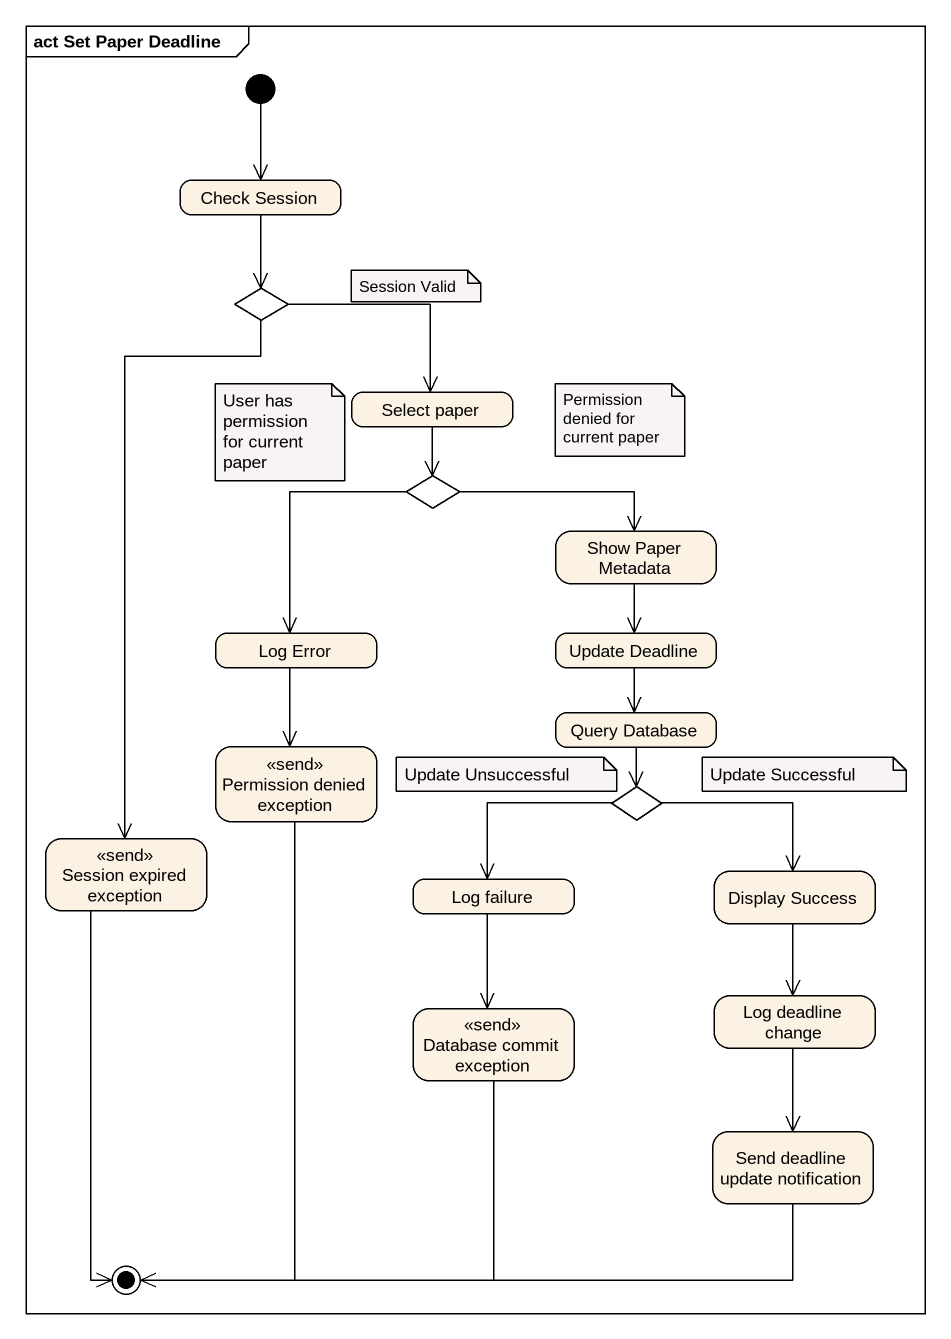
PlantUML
@startuml
mainframe act Set Paper Deadline
hide empty description
state "Check Session" as Check_Session
state choice1 <<choice>>
state "Select paper" as Select_paper
state choice2 <<choice>>
state "Show Paper Metadata" as Show_Paper_Metadata
state "Log Error" as Log_Error
state "Update Deadline" as Update_Deadline
state "Permission denied exception" as Permission_denied_exception <<send>>
state "Query Database" as Query_Database
state choice3 <<choice>>
state "Session expired exception" as Session_expired_exception <<send>>
state "Log failure" as Log_failure
state "Display Success" as Display_Success
state "Database commit exception" as Database_commit_exception <<send>>
state "Log deadline change" as Log_deadline_change
state "Send deadline update notification" as Send_deadline_update
[*] --> Check_Session
Check_Session --> choice1
choice1 --> Select_paper
choice1 --> Session_expired_exception
Select_paper --> choice2
choice2 -right-> Show_Paper_Metadata
choice2 --> Log_Error
Show_Paper_Metadata --> Update_Deadline
Log_Error --> Permission_denied_exception
Update_Deadline --> Query_Database
Query_Database --> choice3
choice3 --> Log_failure
choice3 -right-> Display_Success
Log_failure --> Database_commit_exception
Display_Success --> Log_deadline_change
Log_deadline_change --> Send_deadline_update
Permission_denied_exception --> [*]
Session_expired_exception --> [*]
Database_commit_exception --> [*]
Send_deadline_update -left-> [*]
note as N1
  Session Valid
end note
note as N2
  User has permission for current paper
end note
note as N3
  Permission denied for current paper
end note
note as N4
  Update Unsuccessful
end note
note as N5
  Update Successful
end note
@enduml
